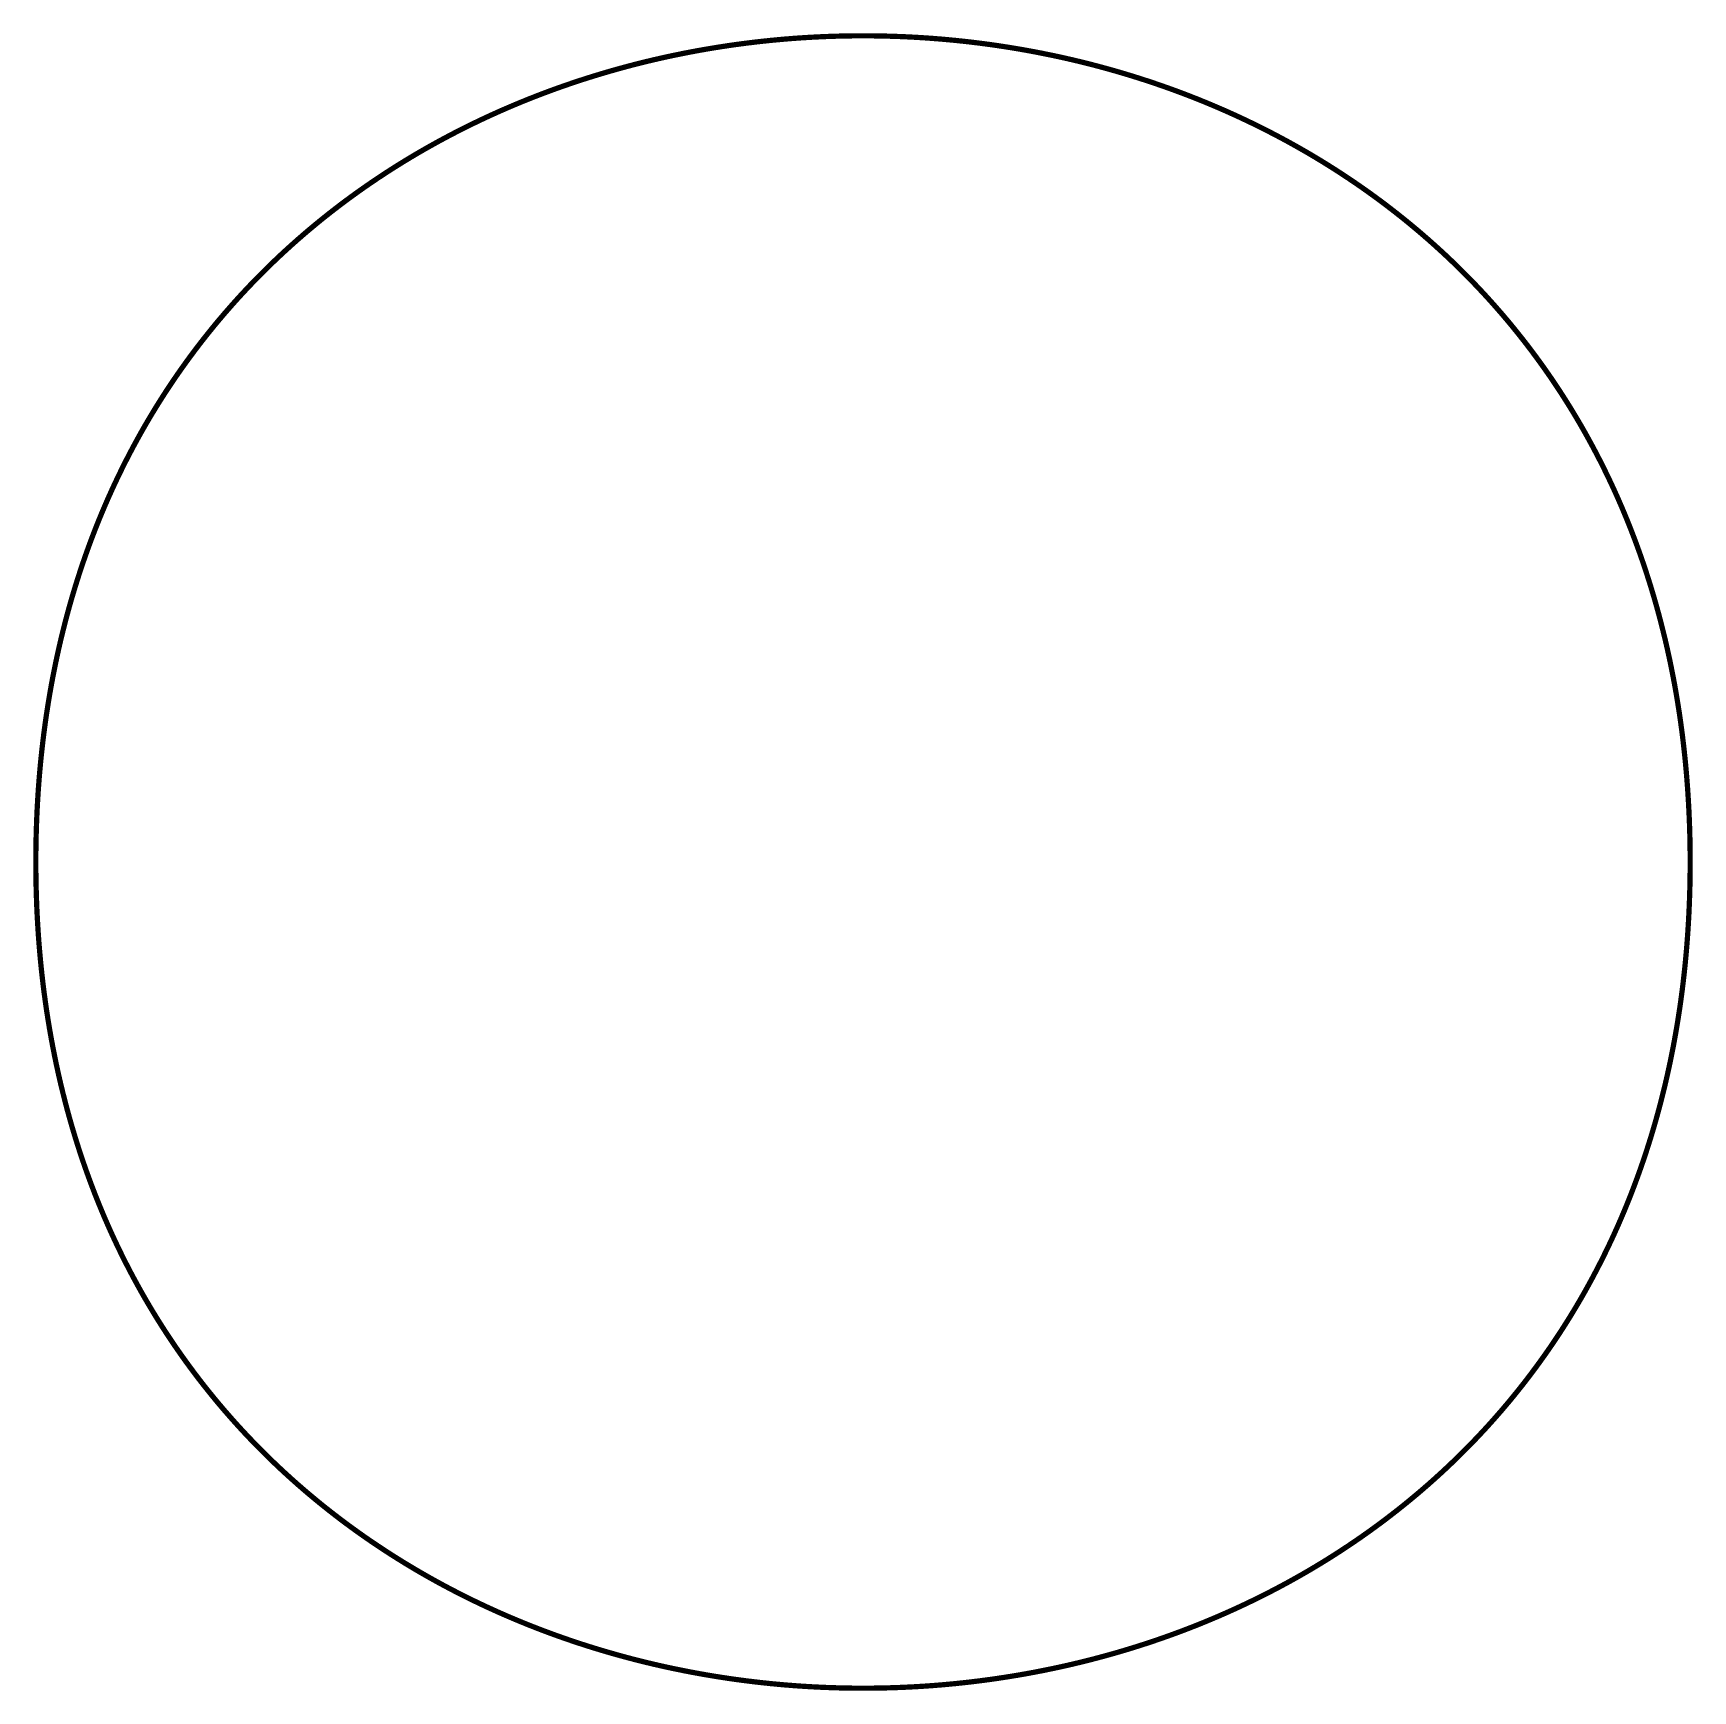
# Model space of a CAD drawing. Extents: x 0.05 to 3.21, y 0.05 to 3.21.
import ezdxf

# ---------------------------------------------------------------- set-up
doc = ezdxf.new("R2010")
doc.units = 0
doc.header["$LTSCALE"] = 0.166667
doc.layers.add('FOREGROUND', color=7, linetype='CONTINUOUS')

msp = doc.modelspace()

# ---------------------------------------------------------------- linework, layer by layer
at = {"layer": 'FOREGROUND', "linetype": 'CONTINUOUS', "const_width": 0.01}
msp.add_lwpolyline([(3.206667, 1.626667), (3.206558, 1.646436), (3.206263, 1.66608), (3.205783, 1.6856), (3.20512, 1.704994), (3.204275, 1.724265), (3.203249, 1.74341), (3.202042, 1.762431), (3.200657, 1.781327), (3.199095, 1.800098), (3.197356, 1.818744), (3.195441, 1.837266), (3.193353, 1.855663), (3.191092, 1.873936), (3.188659, 1.892083), (3.186056, 1.910106), (3.183283, 1.928005), (3.180342, 1.945778), (3.177234, 1.963427), (3.173961, 1.980951), (3.170522, 1.99835), (3.16692, 2.015625), (3.163156, 2.032775), (3.159231, 2.0498), (3.155146, 2.066701), (3.150902, 2.083477), (3.1465, 2.100128), (3.141942, 2.116654), (3.137229, 2.133056), (3.132362, 2.149332), (3.127342, 2.165485), (3.12217, 2.181512), (3.116848, 2.197415), (3.111376, 2.213193), (3.105756, 2.228846), (3.09999, 2.244375), (3.094077, 2.259779), (3.088019, 2.275058), (3.081819, 2.290212), (3.075476, 2.305242), (3.068991, 2.320147), (3.062367, 2.334927), (3.055604, 2.349583), (3.048704, 2.364114), (3.041667, 2.37852), (3.034494, 2.392801), (3.027188, 2.406958), (3.019749, 2.42099), (3.012178, 2.434897), (3.004477, 2.44868), (2.996646, 2.462337), (2.988687, 2.475871), (2.980601, 2.489279), (2.972389, 2.502563), (2.964053, 2.515721), (2.955593, 2.528756), (2.947011, 2.541665), (2.938307, 2.55445), (2.929484, 2.56711), (2.920542, 2.579645), (2.911482, 2.592056), (2.902306, 2.604342), (2.893014, 2.616503), (2.883609, 2.628539), (2.874091, 2.640451), (2.86446, 2.652238), (2.85472, 2.6639), (2.84487, 2.675438), (2.834912, 2.686851), (2.824846, 2.698139), (2.814675, 2.709302), (2.804399, 2.720341), (2.79402, 2.731255), (2.783539, 2.742044), (2.772956, 2.752709), (2.762273, 2.763249), (2.751492, 2.773664), (2.740613, 2.783954), (2.729637, 2.79412), (2.718567, 2.804161), (2.707402, 2.814077), (2.696144, 2.823868), (2.684795, 2.833535), (2.673354, 2.843077), (2.661825, 2.852494), (2.650207, 2.861787), (2.638503, 2.870955), (2.626712, 2.879998), (2.614837, 2.888916), (2.602878, 2.89771), (2.590838, 2.906379), (2.578715, 2.914923), (2.566513, 2.923343), (2.554232, 2.931638), (2.541874, 2.939808), (2.529439, 2.947853), (2.516929, 2.955774), (2.504344, 2.96357), (2.491687, 2.971241), (2.478958, 2.978787), (2.466158, 2.986209), (2.45329, 2.993506), (2.440352, 3.000679), (2.427348, 3.007726), (2.414278, 3.014649), (2.401143, 3.021447), (2.387945, 3.028121), (2.374685, 3.034669), (2.361363, 3.041093), (2.347981, 3.047393), (2.334541, 3.053567), (2.321043, 3.059617), (2.307488, 3.065542), (2.293878, 3.071342), (2.280214, 3.077018), (2.266497, 3.082569), (2.252729, 3.087995), (2.238909, 3.093297), (2.225041, 3.098473), (2.211124, 3.103525), (2.19716, 3.108453), (2.18315, 3.113255), (2.169096, 3.117933), (2.154998, 3.122486), (2.140857, 3.126915), (2.126676, 3.131218), (2.112455, 3.135397), (2.098194, 3.139452), (2.083896, 3.143381), (2.069562, 3.147186), (2.055192, 3.150866), (2.040789, 3.154421), (2.026352, 3.157852), (2.011883, 3.161158), (1.997384, 3.164339), (1.982856, 3.167395), (1.968299, 3.170327), (1.953716, 3.173134), (1.939106, 3.175816), (1.924472, 3.178374), (1.909814, 3.180807), (1.895134, 3.183115), (1.880432, 3.185298), (1.865711, 3.187357), (1.850971, 3.189291), (1.836213, 3.1911), (1.821439, 3.192785), (1.806649, 3.194344), (1.791845, 3.195779), (1.777029, 3.19709), (1.7622, 3.198275), (1.747361, 3.199336), (1.732513, 3.200272), (1.717656, 3.201084), (1.702793, 3.20177), (1.687923, 3.202332), (1.673049, 3.202769), (1.658171, 3.203082), (1.643291, 3.20327), (1.628409, 3.203333), (1.613528, 3.203271), (1.598648, 3.203085), (1.58377, 3.202774), (1.568896, 3.202338), (1.554026, 3.201777), (1.539162, 3.201092), (1.524305, 3.200282), (1.509457, 3.199347), (1.494618, 3.198288), (1.479789, 3.197103), (1.464973, 3.195794), (1.450169, 3.194361), (1.435379, 3.192802), (1.420605, 3.191119), (1.405847, 3.189311), (1.391106, 3.187379), (1.376385, 3.185322), (1.361683, 3.18314), (1.347003, 3.180833), (1.332345, 3.178401), (1.31771, 3.175845), (1.3031, 3.173164), (1.288516, 3.170359), (1.273959, 3.167428), (1.259431, 3.164373), (1.244931, 3.161193), (1.230463, 3.157889), (1.216026, 3.154459), (1.201621, 3.150905), (1.187251, 3.147227), (1.172917, 3.143423), (1.158618, 3.139495), (1.144358, 3.135442), (1.130136, 3.131264), (1.115954, 3.126962), (1.101813, 3.122535), (1.087715, 3.117983), (1.07366, 3.113307), (1.05965, 3.108505), (1.045685, 3.103579), (1.031768, 3.098529), (1.017899, 3.093353), (1.004079, 3.088053), (0.99031, 3.082628), (0.976593, 3.077078), (0.962928, 3.071404), (0.949318, 3.065605), (0.935762, 3.059681), (0.922264, 3.053632), (0.908823, 3.047459), (0.89544, 3.041161), (0.882118, 3.034738), (0.868857, 3.028191), (0.855658, 3.021519), (0.842522, 3.014722), (0.829452, 3.0078), (0.816447, 3.000754), (0.803509, 2.993583), (0.790639, 2.986287), (0.777839, 2.978866), (0.765109, 2.971321), (0.752451, 2.963651), (0.739866, 2.955856), (0.727355, 2.947937), (0.71492, 2.939892), (0.70256, 2.931723), (0.690279, 2.92343), (0.678076, 2.915011), (0.665953, 2.906468), (0.653911, 2.8978), (0.641951, 2.889008), (0.630075, 2.88009), (0.618284, 2.871048), (0.606578, 2.861882), (0.59496, 2.85259), (0.58343, 2.843174), (0.571989, 2.833633), (0.560638, 2.823967), (0.54938, 2.814177), (0.538214, 2.804262), (0.527142, 2.794222), (0.516166, 2.784057), (0.505286, 2.773768), (0.494503, 2.763354), (0.483819, 2.752815), (0.473236, 2.742151), (0.462753, 2.731363), (0.452373, 2.72045), (0.442096, 2.709412), (0.431924, 2.69825), (0.421857, 2.686963), (0.411898, 2.675551), (0.402047, 2.664014), (0.392305, 2.652353), (0.382674, 2.640566), (0.373154, 2.628656), (0.363748, 2.61662), (0.354455, 2.60446), (0.345278, 2.592175), (0.336217, 2.579765), (0.327274, 2.56723), (0.318449, 2.554571), (0.309744, 2.541787), (0.301161, 2.528879), (0.2927, 2.515845), (0.284362, 2.502687), (0.276149, 2.489404), (0.268062, 2.475996), (0.260101, 2.462464), (0.252269, 2.448807), (0.244567, 2.435025), (0.236994, 2.421119), (0.229554, 2.407087), (0.222246, 2.392931), (0.215073, 2.378651), (0.208034, 2.364245), (0.201132, 2.349715), (0.194368, 2.33506), (0.187742, 2.32028), (0.181257, 2.305376), (0.174912, 2.290347), (0.16871, 2.275193), (0.162651, 2.259914), (0.156737, 2.244511), (0.150968, 2.228983), (0.145347, 2.21333), (0.139874, 2.197553), (0.13455, 2.18165), (0.129377, 2.165623), (0.124355, 2.149472), (0.119486, 2.133195), (0.114771, 2.116794), (0.110212, 2.100268), (0.105809, 2.083617), (0.101563, 2.066842), (0.097477, 2.049942), (0.09355, 2.032917), (0.089784, 2.015767), (0.08618, 1.998493), (0.08274, 1.981094), (0.079465, 1.96357), (0.076355, 1.945922), (0.073413, 1.928149), (0.070638, 1.910251), (0.068033, 1.892228), (0.065599, 1.87408), (0.063336, 1.855808), (0.061246, 1.837411), (0.05933, 1.81889), (0.057589, 1.800243), (0.056024, 1.781472), (0.054637, 1.762576), (0.053429, 1.743556), (0.052401, 1.72441), (0.051554, 1.70514), (0.050889, 1.685746), (0.050408, 1.666226), (0.050111, 1.646582), (0.05, 1.626813), (0.05, 1.626813), (0.050107, 1.607044), (0.0504, 1.587399), (0.050878, 1.56788), (0.051539, 1.548485), (0.052383, 1.529215), (0.053407, 1.510069), (0.054612, 1.491048), (0.055995, 1.472152), (0.057556, 1.453381), (0.059293, 1.434734), (0.061206, 1.416212), (0.063292, 1.397815), (0.065552, 1.379542), (0.067983, 1.361394), (0.070585, 1.343371), (0.073356, 1.325473), (0.076295, 1.307699), (0.079401, 1.29005), (0.082673, 1.272525), (0.08611, 1.255126), (0.08971, 1.237851), (0.093473, 1.2207), (0.097396, 1.203675), (0.10148, 1.186774), (0.105722, 1.169998), (0.110122, 1.153346), (0.114679, 1.13682), (0.11939, 1.120417), (0.124256, 1.10414), (0.129275, 1.087987), (0.134445, 1.071959), (0.139766, 1.056056), (0.145236, 1.040278), (0.150854, 1.024624), (0.15662, 1.009095), (0.162531, 0.99369), (0.168587, 0.978411), (0.174786, 0.963256), (0.181128, 0.948225), (0.187611, 0.93332), (0.194234, 0.918539), (0.200995, 0.903883), (0.207895, 0.889351), (0.21493, 0.874944), (0.222101, 0.860662), (0.229406, 0.846505), (0.236844, 0.832472), (0.244414, 0.818564), (0.252114, 0.804781), (0.259943, 0.791123), (0.267901, 0.777589), (0.275986, 0.76418), (0.284196, 0.750895), (0.292531, 0.737735), (0.30099, 0.7247), (0.309571, 0.71179), (0.318273, 0.699005), (0.327096, 0.686344), (0.336037, 0.673808), (0.345095, 0.661396), (0.35427, 0.649109), (0.36356, 0.636947), (0.372965, 0.62491), (0.382482, 0.612997), (0.392111, 0.60121), (0.401851, 0.589546), (0.4117, 0.578008), (0.421657, 0.566594), (0.431721, 0.555305), (0.441891, 0.544141), (0.452166, 0.533101), (0.462544, 0.522186), (0.473025, 0.511396), (0.483606, 0.50073), (0.494288, 0.49019), (0.505068, 0.479774), (0.515947, 0.469482), (0.526921, 0.459316), (0.537991, 0.449274), (0.549155, 0.439356), (0.560412, 0.429564), (0.57176, 0.419896), (0.583199, 0.410353), (0.594728, 0.400935), (0.606345, 0.391641), (0.618048, 0.382472), (0.629838, 0.373428), (0.641712, 0.364508), (0.65367, 0.355713), (0.66571, 0.347043), (0.677832, 0.338498), (0.690033, 0.330077), (0.702313, 0.321781), (0.714671, 0.31361), (0.727105, 0.305564), (0.739615, 0.297642), (0.752198, 0.289845), (0.764855, 0.282172), (0.777583, 0.274625), (0.790382, 0.267202), (0.80325, 0.259903), (0.816187, 0.25273), (0.82919, 0.245681), (0.84226, 0.238757), (0.855394, 0.231958), (0.868592, 0.225283), (0.881851, 0.218733), (0.895173, 0.212308), (0.908554, 0.206007), (0.921994, 0.199832), (0.935491, 0.193781), (0.949045, 0.187854), (0.962655, 0.182053), (0.976318, 0.176376), (0.990034, 0.170823), (1.003803, 0.165396), (1.017621, 0.160093), (1.031489, 0.154915), (1.045406, 0.149862), (1.059369, 0.144933), (1.073379, 0.140129), (1.087433, 0.13545), (1.10153, 0.130896), (1.11567, 0.126466), (1.129851, 0.122161), (1.144072, 0.117981), (1.158332, 0.113925), (1.17263, 0.109994), (1.186964, 0.106188), (1.201333, 0.102507), (1.215736, 0.09895), (1.230173, 0.095518), (1.244641, 0.092211), (1.25914, 0.089029), (1.273668, 0.085971), (1.288224, 0.083038), (1.302808, 0.080229), (1.317417, 0.077546), (1.332051, 0.074987), (1.346709, 0.072553), (1.361389, 0.070243), (1.37609, 0.068058), (1.390811, 0.065998), (1.405551, 0.064063), (1.420309, 0.062253), (1.435083, 0.060567), (1.449872, 0.059006), (1.464676, 0.057569), (1.479492, 0.056257), (1.49432, 0.055071), (1.509159, 0.054008), (1.524008, 0.053071), (1.538864, 0.052258), (1.553728, 0.05157), (1.568597, 0.051007), (1.583472, 0.050568), (1.598349, 0.050254), (1.61323, 0.050065), (1.628111, 0.050001), (1.642992, 0.050061), (1.657873, 0.050246), (1.672751, 0.050556), (1.687625, 0.05099), (1.702495, 0.051549), (1.717358, 0.052233), (1.732215, 0.053042), (1.747064, 0.053975), (1.761903, 0.055033), (1.776732, 0.056216), (1.791549, 0.057524), (1.806352, 0.058956), (1.821142, 0.060513), (1.835917, 0.062195), (1.850675, 0.064001), (1.865416, 0.065932), (1.880137, 0.067988), (1.894839, 0.070169), (1.90952, 0.072474), (1.924178, 0.074905), (1.938813, 0.077459), (1.953423, 0.080139), (1.968007, 0.082943), (1.982564, 0.085872), (1.997093, 0.088926), (2.011593, 0.092105), (2.026062, 0.095408), (2.040499, 0.098836), (2.054904, 0.102388), (2.069274, 0.106066), (2.083609, 0.109868), (2.097908, 0.113795), (2.112169, 0.117846), (2.126391, 0.122023), (2.140574, 0.126324), (2.154715, 0.13075), (2.168814, 0.1353), (2.182869, 0.139975), (2.196879, 0.144775), (2.210844, 0.1497), (2.224762, 0.15475), (2.238632, 0.159924), (2.252452, 0.165223), (2.266222, 0.170646), (2.27994, 0.176195), (2.293605, 0.181868), (2.307216, 0.187666), (2.320771, 0.193588), (2.334271, 0.199636), (2.347712, 0.205808), (2.361095, 0.212104), (2.374418, 0.218526), (2.38768, 0.225072), (2.400879, 0.231743), (2.414015, 0.238539), (2.427087, 0.245459), (2.440092, 0.252504), (2.453031, 0.259674), (2.465901, 0.266969), (2.478702, 0.274388), (2.491433, 0.281933), (2.504091, 0.289601), (2.516677, 0.297395), (2.529189, 0.305313), (2.541625, 0.313356), (2.553985, 0.321524), (2.566268, 0.329817), (2.578472, 0.338234), (2.590595, 0.346776), (2.602638, 0.355443), (2.614598, 0.364234), (2.626475, 0.373151), (2.638267, 0.382192), (2.649974, 0.391357), (2.661593, 0.400648), (2.673124, 0.410063), (2.684566, 0.419603), (2.695917, 0.429267), (2.707177, 0.439057), (2.718344, 0.448971), (2.729416, 0.45901), (2.740394, 0.469173), (2.751275, 0.479462), (2.762058, 0.489875), (2.772743, 0.500413), (2.783328, 0.511075), (2.793811, 0.521863), (2.804192, 0.532775), (2.81447, 0.543811), (2.824643, 0.554973), (2.834711, 0.566259), (2.844671, 0.57767), (2.854523, 0.589206), (2.864266, 0.600866), (2.873899, 0.612652), (2.883419, 0.624562), (2.892827, 0.636596), (2.902121, 0.648756), (2.911299, 0.66104), (2.920361, 0.673449), (2.929306, 0.685982), (2.938132, 0.698641), (2.946837, 0.711424), (2.955422, 0.724332), (2.963884, 0.737365), (2.972223, 0.750522), (2.980438, 0.763804), (2.988526, 0.777211), (2.996488, 0.790743), (3.004321, 0.804399), (3.012025, 0.81818), (3.019599, 0.832086), (3.02704, 0.846117), (3.034349, 0.860272), (3.041524, 0.874552), (3.048564, 0.888957), (3.055467, 0.903486), (3.062233, 0.918141), (3.06886, 0.93292), (3.075347, 0.947823), (3.081693, 0.962852), (3.087897, 0.978005), (3.093957, 0.993283), (3.099873, 1.008686), (3.105642, 1.024214), (3.111265, 1.039866), (3.11674, 1.055643), (3.122065, 1.071545), (3.12724, 1.087571), (3.132263, 1.103722), (3.137133, 1.119998), (3.14185, 1.136399), (3.146411, 1.152925), (3.150815, 1.169575), (3.155063, 1.18635), (3.159151, 1.20325), (3.163079, 1.220274), (3.166847, 1.237423), (3.170452, 1.254697), (3.173893, 1.272096), (3.17717, 1.28962), (3.180282, 1.307268), (3.183226, 1.325041), (3.186002, 1.342939), (3.188609, 1.360961), (3.191045, 1.379108), (3.19331, 1.39738), (3.195402, 1.415777), (3.197319, 1.434298), (3.199062, 1.452945), (3.200628, 1.471716), (3.202017, 1.490611), (3.203227, 1.509632), (3.204256, 1.528777), (3.205105, 1.548047), (3.205772, 1.567442), (3.206255, 1.586961), (3.206554, 1.606606), (3.206667, 1.626374)], close=True, dxfattribs=at)

doc.saveas('drawing.dxf')
